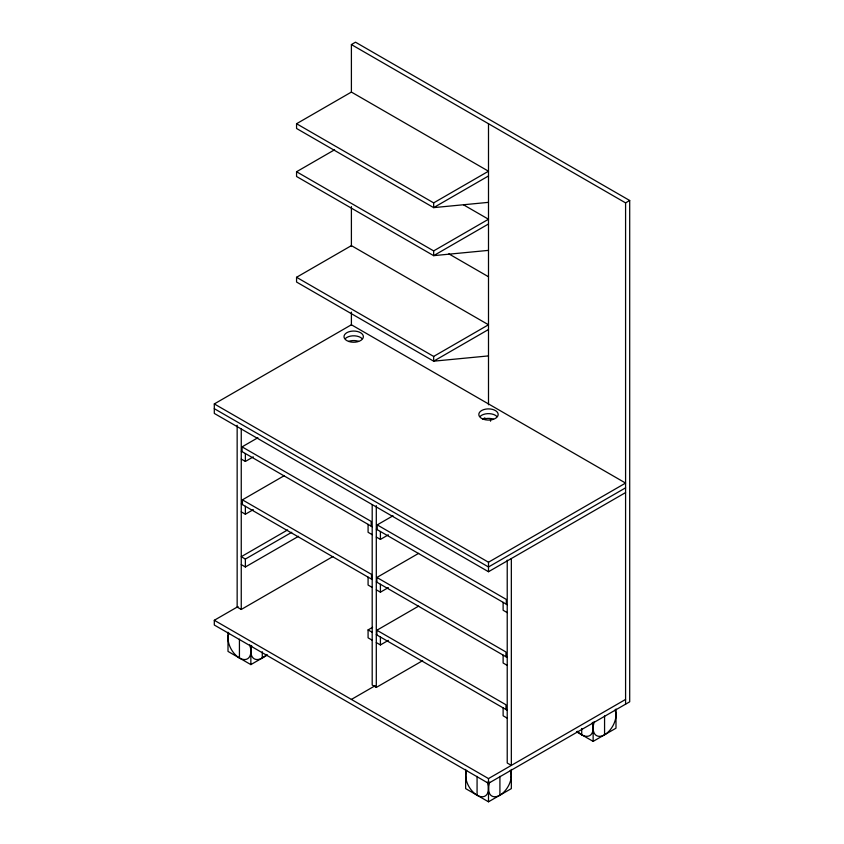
<?xml version="1.0" encoding="UTF-8"?>
<svg xmlns="http://www.w3.org/2000/svg" width="844" height="844" viewBox="0 0 844 844"><rect width="100%" height="100%" fill="white"/><g stroke="black" fill="none" stroke-linecap="round" stroke-linejoin="round"><path stroke-width="1.27" d="M488.497 202.349L433.658 207.624L296.56 128.478L296.56 123.73L433.658 202.876L488.497 171.216L351.399 92.07L351.399 44.574L355.503 42.2L629.698 200.503L629.698 701.807L488.497 783.327L214.302 625.024L214.302 620.277L238.092 606.541M296.56 123.73L351.399 92.07M488.497 250.373L433.658 255.648L296.56 176.491L296.56 171.743L334.604 149.778M296.56 277.286L351.399 245.625L488.497 324.771L433.658 356.432L296.56 277.286L296.56 282.033L433.658 361.179L488.497 355.904M488.497 175.963L433.658 207.624L433.658 202.876M296.56 171.743L433.658 250.9L488.497 219.24L463.567 204.849M488.497 223.987L433.658 255.648L433.658 250.9M214.302 403.928L351.399 324.771L625.583 483.074L488.497 562.231L214.302 403.928L214.302 413.423L488.497 571.726L625.583 492.579M351.399 44.574L625.583 202.876L629.698 200.503M242.059 451.614L242.059 446.866L257.884 437.73M241.257 459.073L245.372 461.446L253.295 456.878M488.497 329.519L433.658 361.179L433.658 356.432M242.407 504.585L242.407 499.838L284.206 475.699M241.257 511.844L245.372 514.218L253.295 509.639M287.635 529.916L241.257 556.692L245.372 559.066L291.75 532.29M482.631 419.183L484.889 417.875M241.257 564.604L245.372 566.978L298.544 536.288M377.215 529.652L377.215 524.894L393.03 515.768M237.153 425.271L237.153 607.089L241.257 609.463L332.884 556.565M376.297 537.037L380.412 539.411L388.335 534.843M376.878 582.223L376.878 577.465L418.677 553.337M228.007 632.219L228.007 651.41L250.858 664.608L267.474 655.007M376.297 589.808L380.412 592.182L388.335 587.603M372.193 640.195L368.079 637.821L368.079 629.909L372.605 627.292M376.878 634.983L376.878 630.236L418.677 606.097M625.583 487.832L488.497 566.978L214.302 408.675M376.297 642.569L380.412 644.943L388.335 640.374M351.399 699.433L375.19 685.697M372.193 504.554L372.193 685.054L376.297 687.427L422.675 660.652M214.302 620.277L488.497 778.579L625.583 699.433M465.645 769.422L465.645 788.612L488.497 801.8L511.337 788.612L511.337 769.422M576.526 731.79L593.142 741.38L615.993 728.193L615.993 709.002M448.839 253.865L488.497 276.758M242.059 446.866L371.16 521.402L371.16 526.15M377.215 524.894L506.316 599.43L506.316 604.177M241.257 451.16L372.193 526.74M376.297 529.125L507.223 604.705M372.193 534.663L368.079 532.29L368.079 524.367M507.223 612.628L503.119 610.254L503.119 602.331M242.407 499.838L371.508 574.374L371.508 579.121M376.878 577.465L505.967 652.001L505.967 656.748M241.257 503.921L372.193 579.511M376.297 581.885L507.223 657.476M372.193 587.424L368.079 585.05L368.079 577.138M507.223 665.389L503.119 663.015L503.119 655.102M376.878 630.236L505.967 704.772L505.967 709.519M368.079 629.909L372.193 632.283M376.297 634.656L507.223 710.247M507.223 718.16L503.119 715.786L503.119 707.873M625.583 202.876L625.583 704.181M604.568 715.944L604.568 734.786M593.142 722.19L593.142 741.38M581.716 728.499L581.716 734.786M511.337 558.538L511.337 765.392L507.223 763.018L507.223 560.11M499.912 776.353L499.912 795.206M490.543 418.561L490.543 421.198M488.497 123.73L488.497 404.782M488.497 562.231L488.497 571.726M488.497 778.579L488.497 801.8M477.071 776.353L477.071 795.206M380.412 531.498L380.412 539.411M380.412 584.259L380.412 592.182M380.412 637.03L380.412 644.943M376.297 505.609L376.297 687.427M351.399 206.611L351.399 246.511M351.399 312.101L351.399 325.235M262.284 651.726L262.284 658.004M250.858 645.417L250.858 664.608M245.372 453.534L245.372 461.446M245.372 506.294L245.372 514.218M245.372 559.066L245.372 566.978M241.257 428.963L241.257 609.463M239.432 639.161L239.432 658.004M249.676 644.89A16.152 9.326 60 0 1 239.559 658.077A16.152 9.326 60 0 1 229.083 633.264M266.651 654.48A16.152 9.326 -60 0 1 254.202 658.805A16.152 9.326 -60 0 1 251.723 645.86M228.186 640.417A16.152 9.326 -60 0 1 228.186 635.827M592.277 722.643A16.152 9.326 60 0 1 589.798 735.588A16.152 9.326 60 0 1 577.349 731.252M614.917 710.036A16.152 9.326 -60 0 1 604.441 734.86A16.152 9.326 -60 0 1 594.324 721.673M615.814 712.6A16.152 9.326 60 0 1 615.814 717.189M487.315 782.093A16.152 9.326 60 0 1 477.187 795.28A16.152 9.326 60 0 1 466.711 770.456M510.272 770.456A16.152 9.326 -60 0 1 499.796 795.28A16.152 9.326 -60 0 1 489.668 782.093M466.036 778.601A16.152 9.326 -60 0 1 466.036 771.775M511.169 773.02A16.152 9.326 60 0 1 511.169 777.609M480.099 416.43A9.695 5.602 0 0 1 496.884 416.43M345.28 338.602A9.695 5.602 0 0 1 362.076 338.602M483.644 419.13A9.695 5.602 0 0 1 493.339 419.13M348.836 341.303A9.695 5.602 0 0 1 358.531 341.303M483.644 419.331A9.695 5.602 0 0 0 498.182 414.478A9.695 5.602 0 0 0 483.644 409.635A9.695 5.602 0 0 0 483.644 419.331M348.836 341.493A9.695 5.602 0 0 0 363.374 336.651A9.695 5.602 0 0 0 348.836 331.797A9.695 5.602 0 0 0 348.836 341.493"/></g></svg>
